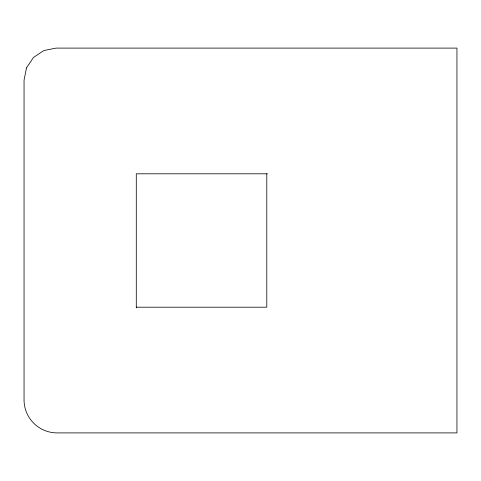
<?xml version="1.0" encoding="UTF-8"?>
<svg xmlns="http://www.w3.org/2000/svg" width="481" height="481" viewBox="0 0 481 481"><rect width="100%" height="100%" fill="white"/><g stroke="black" fill="none" stroke-linecap="round" stroke-linejoin="round"><path stroke-width="0.72" d="M267.43 173.803L136.285 173.803L136.285 307.84M136.285 307.197L266.793 307.197L266.793 173.803M26.491 67.893L24.05 80.165L24.05 400.835C24.675 418.41 38.54 432.275 56.115 432.9L456.95 432.9L456.95 48.1L56.115 48.1L43.843 50.541L33.442 57.492L26.491 67.893"/></g></svg>
